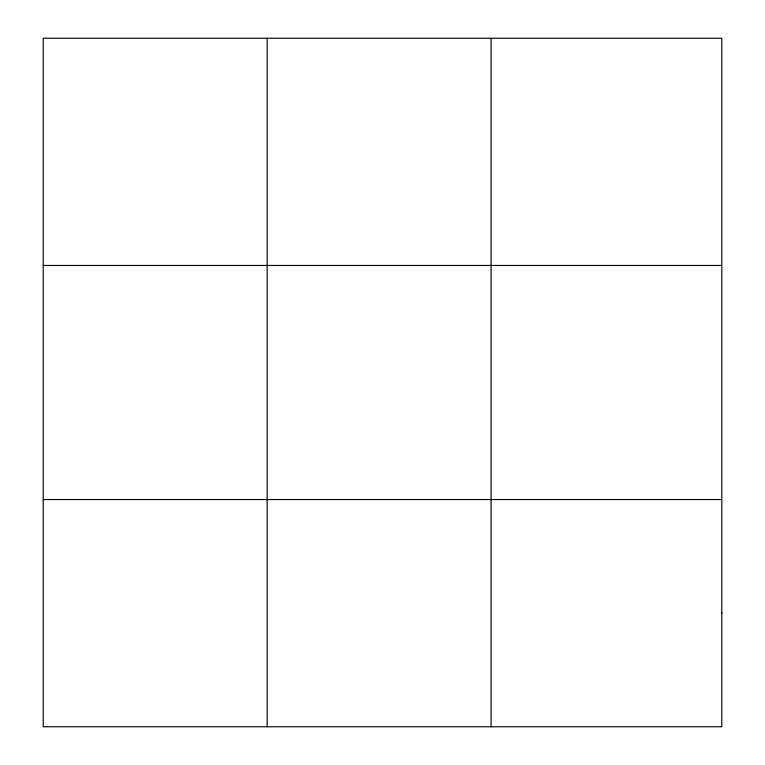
<?xml version="1.0" encoding="UTF-8"?>
<svg xmlns="http://www.w3.org/2000/svg" width="765" height="765" viewBox="0 0 765 765"><rect width="100%" height="100%" fill="white"/><g stroke="black" fill="none" stroke-linecap="round" stroke-linejoin="round"><path stroke-width="1.15" d="M267.148 38.25L267.148 726.75M491.073 38.25L491.073 726.75M43.213 265.455L721.787 265.455M43.213 499.545L721.787 499.545M721.787 613.148L721.787 726.75L43.213 726.75L43.213 38.25L721.787 38.25L721.787 613.148"/></g></svg>
